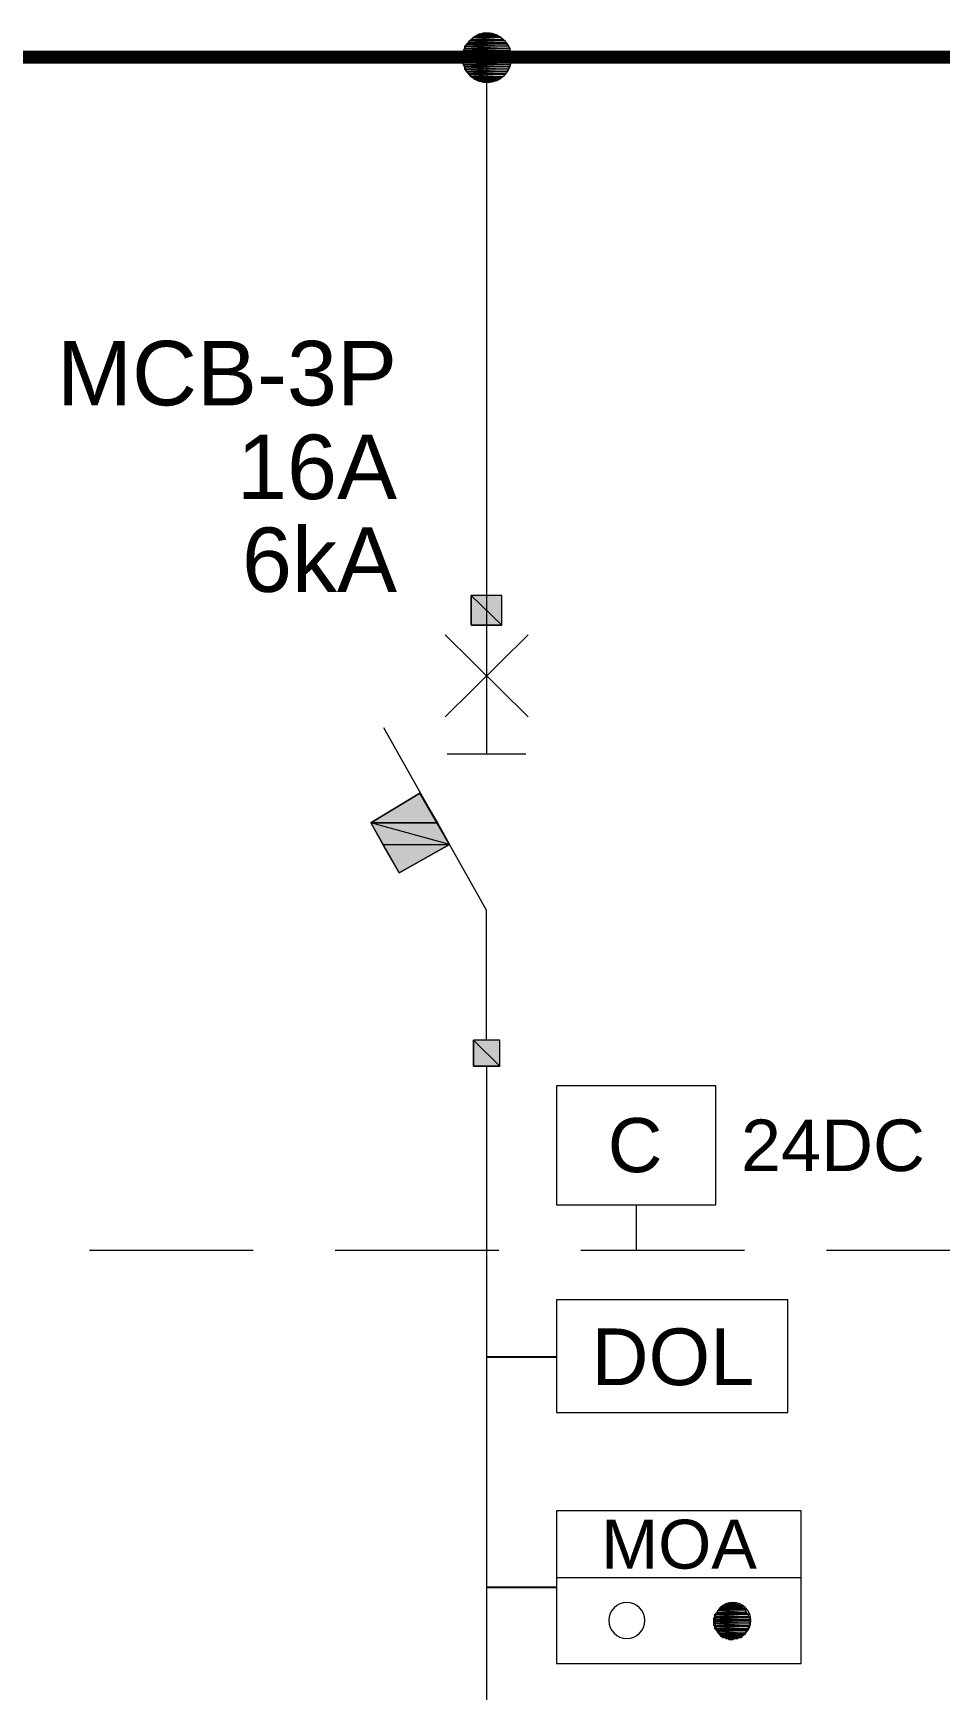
# Model space of a CAD drawing. Header units: millimetres. Extents: x -33055 to 42243, y -56860 to 24450.
# Drawn here: x -6405 to -2890, y 8545 to 14967 of the extents above; entities that cross this region are included whole.
import ezdxf
from ezdxf.enums import TextEntityAlignment as Align

# ---------------------------------------------------------------- set-up
doc = ezdxf.new("R2010")
doc.units = ezdxf.units.MM
for name, color, linetype in [('E-BUSBAR', 7, 'Continuous'), ('E-CTRL', 7, 'Continuous'), ('E-LEADER', 7, 'Continuous'), ('E-SLD', 7, 'Continuous'), ('E-TEXT', 7, 'Continuous')]:
    doc.layers.add(name, color=color, linetype=linetype)
doc.styles.add('ARIAL', font='arial.ttf')

msp = doc.modelspace()

# ---------------------------------------------------------------- hatches: boundary and pattern name
at = {"layer": 'E-SLD'}
h = msp.add_hatch(color=7, dxfattribs=at)
h.dxf.hatch_style = 1
h.paths.add_polyline_path([(-4634.5, 14967), (-4659.9, 14967), (-4621.8, 14962.8), (-4634.5, 14967)])
h.paths.add_polyline_path([(-4659.9, 14967), (-4621.8, 14962.8), (-4664.2, 14962.8), (-4659.9, 14967)])
h = msp.add_hatch(color=7, dxfattribs=at)
h.dxf.hatch_style = 1
h.paths.add_polyline_path([(-4643, 14967), (-4634.5, 14967), (-4659.9, 14967), (-4643, 14967)])
h = msp.add_hatch(color=7, dxfattribs=at)
h.dxf.hatch_style = 1
h.paths.add_polyline_path([(-4554.1, 14899.3), (-4736.1, 14899.3), (-4554.1, 14890.8), (-4554.1, 14899.3)])
h.paths.add_polyline_path([(-4736.1, 14899.3), (-4554.1, 14890.8), (-4740.4, 14890.8), (-4736.1, 14899.3)])
h = msp.add_hatch(color=7, dxfattribs=at)
h.dxf.hatch_style = 1
h.paths.add_polyline_path([(-4558.3, 14907.8), (-4731.9, 14907.8), (-4554.1, 14899.3), (-4558.3, 14907.8)])
h.paths.add_polyline_path([(-4731.9, 14907.8), (-4554.1, 14899.3), (-4736.1, 14899.3), (-4731.9, 14907.8)])
h = msp.add_hatch(color=7, dxfattribs=at)
h.dxf.hatch_style = 1
h.paths.add_polyline_path([(-4566.8, 14924.7), (-4723.4, 14924.7), (-4562.6, 14916.2), (-4566.8, 14924.7)])
h.paths.add_polyline_path([(-4723.4, 14924.7), (-4562.6, 14916.2), (-4731.9, 14916.2), (-4723.4, 14924.7)])
h = msp.add_hatch(color=7, dxfattribs=at)
h.dxf.hatch_style = 1
h.paths.add_polyline_path([(-4562.6, 14916.2), (-4731.9, 14916.2), (-4558.3, 14907.8), (-4562.6, 14916.2)])
h.paths.add_polyline_path([(-4731.9, 14916.2), (-4558.3, 14907.8), (-4731.9, 14907.8), (-4731.9, 14916.2)])
h = msp.add_hatch(color=7, dxfattribs=at)
h.dxf.hatch_style = 1
h.paths.add_polyline_path([(-4571, 14928.9), (-4719.2, 14928.9), (-4566.8, 14924.7), (-4571, 14928.9)])
h.paths.add_polyline_path([(-4719.2, 14928.9), (-4566.8, 14924.7), (-4723.4, 14924.7), (-4719.2, 14928.9)])
h = msp.add_hatch(color=7, dxfattribs=at)
h.dxf.hatch_style = 1
h.paths.add_polyline_path([(-4575.3, 14937.4), (-4715, 14937.4), (-4571, 14928.9), (-4575.3, 14937.4)])
h.paths.add_polyline_path([(-4715, 14937.4), (-4571, 14928.9), (-4719.2, 14928.9), (-4715, 14937.4)])
h = msp.add_hatch(color=7, dxfattribs=at)
h.dxf.hatch_style = 1
h.paths.add_polyline_path([(-4583.7, 14941.6), (-4706.5, 14941.6), (-4575.3, 14937.4), (-4583.7, 14941.6)])
h.paths.add_polyline_path([(-4706.5, 14941.6), (-4575.3, 14937.4), (-4715, 14937.4), (-4706.5, 14941.6)])
h = msp.add_hatch(color=7, dxfattribs=at)
h.dxf.hatch_style = 1
h.paths.add_polyline_path([(-4592.2, 14950.1), (-4698, 14950.1), (-4583.7, 14941.6), (-4592.2, 14950.1)])
h.paths.add_polyline_path([(-4698, 14950.1), (-4583.7, 14941.6), (-4706.5, 14941.6), (-4698, 14950.1)])
h = msp.add_hatch(color=7, dxfattribs=at)
h.dxf.hatch_style = 1
h.paths.add_polyline_path([(-4600.7, 14954.3), (-4693.8, 14954.3), (-4592.2, 14950.1), (-4600.7, 14954.3)])
h.paths.add_polyline_path([(-4693.8, 14954.3), (-4592.2, 14950.1), (-4698, 14950.1), (-4693.8, 14954.3)])
h = msp.add_hatch(color=7, dxfattribs=at)
h.dxf.hatch_style = 1
h.paths.add_polyline_path([(-4604.9, 14958.6), (-4685.3, 14958.6), (-4600.7, 14954.3), (-4604.9, 14958.6)])
h.paths.add_polyline_path([(-4685.3, 14958.6), (-4600.7, 14954.3), (-4693.8, 14954.3), (-4685.3, 14958.6)])
h = msp.add_hatch(color=7, dxfattribs=at)
h.dxf.hatch_style = 1
h.paths.add_polyline_path([(-4617.6, 14962.8), (-4676.9, 14962.8), (-4604.9, 14958.6), (-4617.6, 14962.8)])
h.paths.add_polyline_path([(-4676.9, 14962.8), (-4604.9, 14958.6), (-4685.3, 14958.6), (-4676.9, 14962.8)])
h = msp.add_hatch(color=7, dxfattribs=at)
h.dxf.hatch_style = 1
h.paths.add_polyline_path([(-4621.8, 14962.8), (-4664.2, 14962.8), (-4617.6, 14962.8), (-4621.8, 14962.8)])
h.paths.add_polyline_path([(-4664.2, 14962.8), (-4617.6, 14962.8), (-4676.9, 14962.8), (-4664.2, 14962.8)])
h = msp.add_hatch(color=7, dxfattribs=at)
h.dxf.hatch_style = 1
h.paths.add_polyline_path([(-4554.1, 14890.8), (-4740.4, 14890.8), (-4549.9, 14882.4), (-4554.1, 14890.8)])
h.paths.add_polyline_path([(-4740.4, 14890.8), (-4549.9, 14882.4), (-4740.4, 14882.4), (-4740.4, 14890.8)])
h = msp.add_hatch(color=7, dxfattribs=at)
h.dxf.hatch_style = 1
h.paths.add_polyline_path([(-4549.9, 14882.4), (-4740.4, 14882.4), (-4549.9, 14869.7), (-4549.9, 14882.4)])
h.paths.add_polyline_path([(-4740.4, 14882.4), (-4549.9, 14869.7), (-4740.4, 14869.7), (-4740.4, 14882.4)])
h = msp.add_hatch(color=7, dxfattribs=at)
h.dxf.hatch_style = 1
h.paths.add_polyline_path([(-4549.9, 14869.7), (-4740.4, 14869.7), (-4549.9, 14861.2), (-4549.9, 14869.7)])
h.paths.add_polyline_path([(-4740.4, 14869.7), (-4549.9, 14861.2), (-4740.4, 14861.2), (-4740.4, 14869.7)])
h = msp.add_hatch(color=7, dxfattribs=at)
h.dxf.hatch_style = 1
h.paths.add_polyline_path([(-4549.9, 14861.2), (-4740.4, 14861.2), (-4554.1, 14852.7), (-4549.9, 14861.2)])
h.paths.add_polyline_path([(-4740.4, 14861.2), (-4554.1, 14852.7), (-4740.4, 14852.7), (-4740.4, 14861.2)])
h = msp.add_hatch(color=7, dxfattribs=at)
h.dxf.hatch_style = 1
h.paths.add_polyline_path([(-4554.1, 14852.7), (-4740.4, 14852.7), (-4554.1, 14844.3), (-4554.1, 14852.7)])
h.paths.add_polyline_path([(-4740.4, 14852.7), (-4554.1, 14844.3), (-4736.1, 14844.3), (-4740.4, 14852.7)])
h = msp.add_hatch(color=7, dxfattribs=at)
h.dxf.hatch_style = 1
h.paths.add_polyline_path([(-4554.1, 14844.3), (-4736.1, 14844.3), (-4558.3, 14835.8), (-4554.1, 14844.3)])
h.paths.add_polyline_path([(-4736.1, 14844.3), (-4558.3, 14835.8), (-4731.9, 14835.8), (-4736.1, 14844.3)])
h = msp.add_hatch(color=7, dxfattribs=at)
h.dxf.hatch_style = 1
h.paths.add_polyline_path([(-4558.3, 14835.8), (-4731.9, 14835.8), (-4562.6, 14827.3), (-4558.3, 14835.8)])
h.paths.add_polyline_path([(-4731.9, 14835.8), (-4562.6, 14827.3), (-4731.9, 14827.3), (-4731.9, 14835.8)])
h = msp.add_hatch(color=7, dxfattribs=at)
h.dxf.hatch_style = 1
h.paths.add_polyline_path([(-4562.6, 14827.3), (-4731.9, 14827.3), (-4566.8, 14818.9), (-4562.6, 14827.3)])
h.paths.add_polyline_path([(-4731.9, 14827.3), (-4566.8, 14818.9), (-4723.4, 14818.9), (-4731.9, 14827.3)])
h = msp.add_hatch(color=7, dxfattribs=at)
h.dxf.hatch_style = 1
h.paths.add_polyline_path([(-4566.8, 14818.9), (-4723.4, 14818.9), (-4571, 14810.4), (-4566.8, 14818.9)])
h.paths.add_polyline_path([(-4723.4, 14818.9), (-4571, 14810.4), (-4719.2, 14810.4), (-4723.4, 14818.9)])
h = msp.add_hatch(color=7, dxfattribs=at)
h.dxf.hatch_style = 1
h.paths.add_polyline_path([(-4571, 14810.4), (-4719.2, 14810.4), (-4575.3, 14806.2), (-4571, 14810.4)])
h.paths.add_polyline_path([(-4719.2, 14810.4), (-4575.3, 14806.2), (-4715, 14806.2), (-4719.2, 14810.4)])
h = msp.add_hatch(color=7, dxfattribs=at)
h.dxf.hatch_style = 1
h.paths.add_polyline_path([(-4575.3, 14806.2), (-4715, 14806.2), (-4583.7, 14797.7), (-4575.3, 14806.2)])
h.paths.add_polyline_path([(-4715, 14806.2), (-4583.7, 14797.7), (-4706.5, 14797.7), (-4715, 14806.2)])
h = msp.add_hatch(color=7, dxfattribs=at)
h.dxf.hatch_style = 1
h.paths.add_polyline_path([(-4583.7, 14797.7), (-4706.5, 14797.7), (-4592.2, 14793.5), (-4583.7, 14797.7)])
h.paths.add_polyline_path([(-4706.5, 14797.7), (-4592.2, 14793.5), (-4698, 14793.5), (-4706.5, 14797.7)])
h = msp.add_hatch(color=7, dxfattribs=at)
h.dxf.hatch_style = 1
h.paths.add_polyline_path([(-4592.2, 14793.5), (-4698, 14793.5), (-4600.7, 14789.2), (-4592.2, 14793.5)])
h.paths.add_polyline_path([(-4698, 14793.5), (-4600.7, 14789.2), (-4693.8, 14789.2), (-4698, 14793.5)])
h = msp.add_hatch(color=7, dxfattribs=at)
h.dxf.hatch_style = 1
h.paths.add_polyline_path([(-4600.7, 14789.2), (-4693.8, 14789.2), (-4604.9, 14785), (-4600.7, 14789.2)])
h.paths.add_polyline_path([(-4693.8, 14789.2), (-4604.9, 14785), (-4685.3, 14785), (-4693.8, 14789.2)])
h = msp.add_hatch(color=7, dxfattribs=at)
h.dxf.hatch_style = 1
h.paths.add_polyline_path([(-4604.9, 14785), (-4685.3, 14785), (-4617.6, 14780.8), (-4604.9, 14785)])
h.paths.add_polyline_path([(-4685.3, 14785), (-4617.6, 14780.8), (-4676.9, 14780.8), (-4685.3, 14785)])
h = msp.add_hatch(color=7, dxfattribs=at)
h.dxf.hatch_style = 1
h.paths.add_polyline_path([(-4617.6, 14780.8), (-4676.9, 14780.8), (-4621.8, 14780.8), (-4617.6, 14780.8)])
h.paths.add_polyline_path([(-4676.9, 14780.8), (-4621.8, 14780.8), (-4664.2, 14780.8), (-4676.9, 14780.8)])
h = msp.add_hatch(color=7, dxfattribs=at)
h.dxf.hatch_style = 1
h.paths.add_polyline_path([(-4664.2, 14780.8), (-4659.9, 14776.5), (-4634.5, 14776.5), (-4664.2, 14780.8)])
h.paths.add_polyline_path([(-4659.9, 14776.5), (-4634.5, 14776.5), (-4643, 14776.5), (-4659.9, 14776.5)])
h = msp.add_hatch(color=7, dxfattribs=at)
h.dxf.hatch_style = 1
h.paths.add_polyline_path([(-4664.2, 14780.8), (-4621.8, 14780.8), (-4634.5, 14776.5), (-4664.2, 14780.8)])
h = msp.add_hatch(color=7, dxfattribs=at)
h.dxf.hatch_style = 1
h.paths.add_polyline_path([(-4588, 12786.9), (-4706.5, 12786.9), (-4588, 12672.6), (-4588, 12786.9)])
h.paths.add_polyline_path([(-4706.5, 12786.9), (-4588, 12672.6), (-4706.5, 12672.6), (-4706.5, 12786.9)])
h = msp.add_hatch(color=7, dxfattribs=at)
h.dxf.hatch_style = 1
h.paths.add_polyline_path([(-4905.5, 12020.6), (-4837.7, 11906.3), (-5096, 11906.3), (-4905.5, 12020.6)])
h = msp.add_hatch(color=7, dxfattribs=at)
h.dxf.hatch_style = 1
h.paths.add_polyline_path([(-5096, 11906.3), (-5049.4, 11821.7), (-4791.2, 11821.7), (-5096, 11906.3)])
h.paths.add_polyline_path([(-5049.4, 11821.7), (-4791.2, 11821.7), (-4985.9, 11711.6), (-5049.4, 11821.7)])
h = msp.add_hatch(color=7, dxfattribs=at)
h.dxf.hatch_style = 1
h.paths.add_polyline_path([(-5096, 11906.3), (-4837.7, 11906.3), (-4791.2, 11821.7), (-5096, 11906.3)])
h = msp.add_hatch(color=7, dxfattribs=at)
h.dxf.hatch_style = 1
h.paths.add_polyline_path([(-4596.4, 11063.9), (-4698, 11063.9), (-4596.4, 10962.3), (-4596.4, 11063.9)])
h.paths.add_polyline_path([(-4698, 11063.9), (-4596.4, 10962.3), (-4698, 10962.3), (-4698, 11063.9)])
h = msp.add_hatch(color=7, dxfattribs=at)
h.dxf.hatch_style = 1
h.paths.add_polyline_path([(-3652.4, 8862.6), (-3741.3, 8862.6), (-3643.9, 8858.3), (-3652.4, 8862.6)])
h.paths.add_polyline_path([(-3741.3, 8862.6), (-3643.9, 8858.3), (-3745.5, 8858.3), (-3741.3, 8862.6)])
h = msp.add_hatch(color=7, dxfattribs=at)
h.dxf.hatch_style = 1
h.paths.add_polyline_path([(-3656.6, 8866.8), (-3737.1, 8866.8), (-3652.4, 8862.6), (-3656.6, 8866.8)])
h.paths.add_polyline_path([(-3737.1, 8866.8), (-3652.4, 8862.6), (-3741.3, 8862.6), (-3737.1, 8866.8)])
h = msp.add_hatch(color=7, dxfattribs=at)
h.dxf.hatch_style = 1
h.paths.add_polyline_path([(-3660.9, 8871), (-3732.8, 8871), (-3656.6, 8866.8), (-3660.9, 8871)])
h.paths.add_polyline_path([(-3732.8, 8871), (-3656.6, 8866.8), (-3737.1, 8866.8), (-3732.8, 8871)])
h = msp.add_hatch(color=7, dxfattribs=at)
h.dxf.hatch_style = 1
h.paths.add_polyline_path([(-3669.3, 8875.3), (-3724.4, 8875.3), (-3660.9, 8871), (-3669.3, 8875.3)])
h.paths.add_polyline_path([(-3724.4, 8875.3), (-3660.9, 8871), (-3732.8, 8871), (-3724.4, 8875.3)])
h = msp.add_hatch(color=7, dxfattribs=at)
h.dxf.hatch_style = 1
h.paths.add_polyline_path([(-3673.6, 8875.3), (-3720.1, 8875.3), (-3669.3, 8875.3), (-3673.6, 8875.3)])
h.paths.add_polyline_path([(-3720.1, 8875.3), (-3669.3, 8875.3), (-3724.4, 8875.3), (-3720.1, 8875.3)])
h = msp.add_hatch(color=7, dxfattribs=at)
h.dxf.hatch_style = 1
h.paths.add_polyline_path([(-3682, 8879.5), (-3711.7, 8879.5), (-3673.6, 8875.3), (-3682, 8879.5)])
h.paths.add_polyline_path([(-3711.7, 8879.5), (-3673.6, 8875.3), (-3720.1, 8875.3), (-3711.7, 8879.5)])
h = msp.add_hatch(color=7, dxfattribs=at)
h.dxf.hatch_style = 1
h.paths.add_polyline_path([(-3690.5, 8879.5), (-3707.4, 8879.5), (-3682, 8879.5), (-3690.5, 8879.5)])
h.paths.add_polyline_path([(-3707.4, 8879.5), (-3682, 8879.5), (-3711.7, 8879.5), (-3707.4, 8879.5)])
h = msp.add_hatch(color=7, dxfattribs=at)
h.dxf.hatch_style = 1
h.paths.add_polyline_path([(-3694.7, 8879.5), (-3690.5, 8879.5), (-3707.4, 8879.5), (-3694.7, 8879.5)])
h = msp.add_hatch(color=7, dxfattribs=at)
h.dxf.hatch_style = 1
h.paths.add_polyline_path([(-3631.2, 8828.7), (-3762.5, 8828.7), (-3627, 8824.5), (-3631.2, 8828.7)])
h.paths.add_polyline_path([(-3762.5, 8828.7), (-3627, 8824.5), (-3766.7, 8824.5), (-3762.5, 8828.7)])
h = msp.add_hatch(color=7, dxfattribs=at)
h.dxf.hatch_style = 1
h.paths.add_polyline_path([(-3627, 8824.5), (-3766.7, 8824.5), (-3627, 8816), (-3627, 8824.5)])
h.paths.add_polyline_path([(-3766.7, 8824.5), (-3627, 8816), (-3766.7, 8816), (-3766.7, 8824.5)])
h = msp.add_hatch(color=7, dxfattribs=at)
h.dxf.hatch_style = 1
h.paths.add_polyline_path([(-3627, 8816), (-3766.7, 8816), (-3627, 8811.8), (-3627, 8816)])
h.paths.add_polyline_path([(-3766.7, 8816), (-3627, 8811.8), (-3766.7, 8811.8), (-3766.7, 8816)])
h = msp.add_hatch(color=7, dxfattribs=at)
h.dxf.hatch_style = 1
h.paths.add_polyline_path([(-3627, 8811.8), (-3766.7, 8811.8), (-3627, 8803.3), (-3627, 8811.8)])
h.paths.add_polyline_path([(-3766.7, 8811.8), (-3627, 8803.3), (-3766.7, 8803.3), (-3766.7, 8811.8)])
h = msp.add_hatch(color=7, dxfattribs=at)
h.dxf.hatch_style = 1
h.paths.add_polyline_path([(-3627, 8803.3), (-3766.7, 8803.3), (-3627, 8794.8), (-3627, 8803.3)])
h.paths.add_polyline_path([(-3766.7, 8803.3), (-3627, 8794.8), (-3766.7, 8794.8), (-3766.7, 8803.3)])
h = msp.add_hatch(color=7, dxfattribs=at)
h.dxf.hatch_style = 1
h.paths.add_polyline_path([(-3635.5, 8841.4), (-3758.2, 8841.4), (-3631.2, 8837.2), (-3635.5, 8841.4)])
h.paths.add_polyline_path([(-3758.2, 8841.4), (-3631.2, 8837.2), (-3762.5, 8837.2), (-3758.2, 8841.4)])
h = msp.add_hatch(color=7, dxfattribs=at)
h.dxf.hatch_style = 1
h.paths.add_polyline_path([(-3631.2, 8837.2), (-3762.5, 8837.2), (-3631.2, 8828.7), (-3631.2, 8837.2)])
h.paths.add_polyline_path([(-3762.5, 8837.2), (-3631.2, 8828.7), (-3762.5, 8828.7), (-3762.5, 8837.2)])
h = msp.add_hatch(color=7, dxfattribs=at)
h.dxf.hatch_style = 1
h.paths.add_polyline_path([(-3639.7, 8845.6), (-3754, 8845.6), (-3635.5, 8841.4), (-3639.7, 8845.6)])
h.paths.add_polyline_path([(-3754, 8845.6), (-3635.5, 8841.4), (-3758.2, 8841.4), (-3754, 8845.6)])
h = msp.add_hatch(color=7, dxfattribs=at)
h.dxf.hatch_style = 1
h.paths.add_polyline_path([(-3643.9, 8854.1), (-3749.8, 8854.1), (-3639.7, 8845.6), (-3643.9, 8854.1)])
h.paths.add_polyline_path([(-3749.8, 8854.1), (-3639.7, 8845.6), (-3754, 8845.6), (-3749.8, 8854.1)])
h = msp.add_hatch(color=7, dxfattribs=at)
h.dxf.hatch_style = 1
h.paths.add_polyline_path([(-3643.9, 8858.3), (-3745.5, 8858.3), (-3643.9, 8854.1), (-3643.9, 8858.3)])
h.paths.add_polyline_path([(-3745.5, 8858.3), (-3643.9, 8854.1), (-3749.8, 8854.1), (-3745.5, 8858.3)])
h = msp.add_hatch(color=7, dxfattribs=at)
h.dxf.hatch_style = 1
h.paths.add_polyline_path([(-3627, 8794.8), (-3766.7, 8794.8), (-3631.2, 8790.6), (-3627, 8794.8)])
h.paths.add_polyline_path([(-3766.7, 8794.8), (-3631.2, 8790.6), (-3762.5, 8790.6), (-3766.7, 8794.8)])
h = msp.add_hatch(color=7, dxfattribs=at)
h.dxf.hatch_style = 1
h.paths.add_polyline_path([(-3631.2, 8790.6), (-3762.5, 8790.6), (-3631.2, 8782.1), (-3631.2, 8790.6)])
h.paths.add_polyline_path([(-3762.5, 8790.6), (-3631.2, 8782.1), (-3762.5, 8782.1), (-3762.5, 8790.6)])
h = msp.add_hatch(color=7, dxfattribs=at)
h.dxf.hatch_style = 1
h.paths.add_polyline_path([(-3631.2, 8782.1), (-3762.5, 8782.1), (-3635.5, 8777.9), (-3631.2, 8782.1)])
h.paths.add_polyline_path([(-3762.5, 8782.1), (-3635.5, 8777.9), (-3758.2, 8777.9), (-3762.5, 8782.1)])
h = msp.add_hatch(color=7, dxfattribs=at)
h.dxf.hatch_style = 1
h.paths.add_polyline_path([(-3635.5, 8777.9), (-3758.2, 8777.9), (-3639.7, 8773.7), (-3635.5, 8777.9)])
h.paths.add_polyline_path([(-3758.2, 8777.9), (-3639.7, 8773.7), (-3754, 8773.7), (-3758.2, 8777.9)])
h = msp.add_hatch(color=7, dxfattribs=at)
h.dxf.hatch_style = 1
h.paths.add_polyline_path([(-3639.7, 8773.7), (-3754, 8773.7), (-3643.9, 8765.2), (-3639.7, 8773.7)])
h.paths.add_polyline_path([(-3754, 8773.7), (-3643.9, 8765.2), (-3749.8, 8765.2), (-3754, 8773.7)])
h = msp.add_hatch(color=7, dxfattribs=at)
h.dxf.hatch_style = 1
h.paths.add_polyline_path([(-3643.9, 8765.2), (-3749.8, 8765.2), (-3643.9, 8761), (-3643.9, 8765.2)])
h.paths.add_polyline_path([(-3749.8, 8765.2), (-3643.9, 8761), (-3745.5, 8761), (-3749.8, 8765.2)])
h = msp.add_hatch(color=7, dxfattribs=at)
h.dxf.hatch_style = 1
h.paths.add_polyline_path([(-3643.9, 8761), (-3745.5, 8761), (-3652.4, 8756.7), (-3643.9, 8761)])
h.paths.add_polyline_path([(-3745.5, 8761), (-3652.4, 8756.7), (-3741.3, 8756.7), (-3745.5, 8761)])
h = msp.add_hatch(color=7, dxfattribs=at)
h.dxf.hatch_style = 1
h.paths.add_polyline_path([(-3652.4, 8756.7), (-3741.3, 8756.7), (-3656.6, 8752.5), (-3652.4, 8756.7)])
h.paths.add_polyline_path([(-3741.3, 8756.7), (-3656.6, 8752.5), (-3737.1, 8752.5), (-3741.3, 8756.7)])
h = msp.add_hatch(color=7, dxfattribs=at)
h.dxf.hatch_style = 1
h.paths.add_polyline_path([(-3656.6, 8752.5), (-3737.1, 8752.5), (-3660.9, 8748.3), (-3656.6, 8752.5)])
h.paths.add_polyline_path([(-3737.1, 8752.5), (-3660.9, 8748.3), (-3732.8, 8748.3), (-3737.1, 8752.5)])
h = msp.add_hatch(color=7, dxfattribs=at)
h.dxf.hatch_style = 1
h.paths.add_polyline_path([(-3660.9, 8748.3), (-3732.8, 8748.3), (-3669.3, 8748.3), (-3660.9, 8748.3)])
h.paths.add_polyline_path([(-3732.8, 8748.3), (-3669.3, 8748.3), (-3724.4, 8748.3), (-3732.8, 8748.3)])
h = msp.add_hatch(color=7, dxfattribs=at)
h.dxf.hatch_style = 1
h.paths.add_polyline_path([(-3669.3, 8748.3), (-3724.4, 8748.3), (-3673.6, 8744), (-3669.3, 8748.3)])
h.paths.add_polyline_path([(-3724.4, 8748.3), (-3673.6, 8744), (-3720.1, 8744), (-3724.4, 8748.3)])
h = msp.add_hatch(color=7, dxfattribs=at)
h.dxf.hatch_style = 1
h.paths.add_polyline_path([(-3673.6, 8744), (-3720.1, 8744), (-3682, 8744), (-3673.6, 8744)])
h.paths.add_polyline_path([(-3720.1, 8744), (-3682, 8744), (-3711.7, 8744), (-3720.1, 8744)])
h = msp.add_hatch(color=7, dxfattribs=at)
h.dxf.hatch_style = 1
h.paths.add_polyline_path([(-3711.7, 8744), (-3707.4, 8739.8), (-3690.5, 8739.8), (-3711.7, 8744)])
h.paths.add_polyline_path([(-3707.4, 8739.8), (-3690.5, 8739.8), (-3694.7, 8739.8), (-3707.4, 8739.8)])
h = msp.add_hatch(color=7, dxfattribs=at)
h.dxf.hatch_style = 1
h.paths.add_polyline_path([(-3711.7, 8744), (-3682, 8744), (-3690.5, 8739.8), (-3711.7, 8744)])

# ---------------------------------------------------------------- linework, layer by layer
at = {"layer": 'E-BUSBAR', "const_width": 50}
msp.add_lwpolyline([(-25283, 14874), (35929, 14874)], dxfattribs=at)
at = {"layer": 'E-CTRL', "color": 7, "lineweight": 0}
for p, q in [((-6187, 10250), (-5552, 10250)), ((-5234.5, 10250), (-4599.5, 10250)), ((-4282, 10250), (-3647, 10250)), ((-3329.5, 10250), (-2694.5, 10250))]:
    msp.add_line(p, q, dxfattribs=at)
at = {"layer": 'E-LEADER', "color": 253, "lineweight": 25, "true_color": 0x999999}
for p, q in [((-4647.2, 9836.2), (-4376.3, 9836.2)), ((-4647.2, 8943), (-4376.3, 8943))]:
    msp.add_line(p, q, dxfattribs=at)
at = {"layer": 'E-SLD', "color": 7, "lineweight": 0}
for p, q in [((-4647.2, 14873.9), (-4647.2, 12173)), ((-4808.1, 12634.5), (-4486.4, 12317)), ((-4486.4, 12634.5), (-4808.1, 12317)), ((-4799.6, 12173), (-4494.8, 12173)), ((-4647.2, 10962.3), (-4647.2, 8214.9)), ((-4067.3, 10424.7), (-4067.3, 10251.1)), ((-4376.3, 8981.1), (-3428, 8981.1))]:
    msp.add_line(p, q, dxfattribs=at)
for points in [[(-4549.9, 14871.8), (-4551.8, 14891), (-4557.3, 14908.9), (-4566.1, 14925), (-4577.8, 14939.1), (-4591.9, 14950.8), (-4608, 14959.5), (-4625.9, 14965.1), (-4645.1, 14967), (-4664.3, 14965.1), (-4682.2, 14959.5), (-4698.4, 14950.8), (-4712.5, 14939.1), (-4724.1, 14925), (-4732.9, 14908.9), (-4738.4, 14891), (-4740.4, 14871.8), (-4738.4, 14852.6), (-4732.9, 14834.7), (-4724.1, 14818.5), (-4712.5, 14804.4), (-4698.4, 14792.8), (-4682.2, 14784), (-4664.3, 14778.5), (-4645.1, 14776.5), (-4625.9, 14778.5), (-4608, 14784), (-4591.9, 14792.8), (-4577.8, 14804.4), (-4566.1, 14818.5), (-4557.3, 14834.7), (-4551.8, 14852.6), (-4549.9, 14871.8)], [(-4659.9, 14967), (-4621.8, 14962.8), (-4664.2, 14962.8), (-4659.9, 14967)], [(-4643, 14967), (-4634.5, 14967), (-4659.9, 14967), (-4643, 14967)], [(-4634.5, 14967), (-4659.9, 14967), (-4621.8, 14962.8), (-4634.5, 14967)], [(-4736.1, 14899.3), (-4554.1, 14890.8), (-4740.4, 14890.8), (-4736.1, 14899.3)], [(-4731.9, 14907.8), (-4554.1, 14899.3), (-4736.1, 14899.3), (-4731.9, 14907.8)], [(-4554.1, 14899.3), (-4736.1, 14899.3), (-4554.1, 14890.8), (-4554.1, 14899.3)], [(-4723.4, 14924.7), (-4562.6, 14916.2), (-4731.9, 14916.2), (-4723.4, 14924.7)], [(-4562.6, 14916.2), (-4731.9, 14916.2), (-4558.3, 14907.8), (-4562.6, 14916.2)], [(-4731.9, 14916.2), (-4558.3, 14907.8), (-4731.9, 14907.8), (-4731.9, 14916.2)], [(-4558.3, 14907.8), (-4731.9, 14907.8), (-4554.1, 14899.3), (-4558.3, 14907.8)], [(-4719.2, 14928.9), (-4566.8, 14924.7), (-4723.4, 14924.7), (-4719.2, 14928.9)], [(-4566.8, 14924.7), (-4723.4, 14924.7), (-4562.6, 14916.2), (-4566.8, 14924.7)], [(-4715, 14937.4), (-4571, 14928.9), (-4719.2, 14928.9), (-4715, 14937.4)], [(-4571, 14928.9), (-4719.2, 14928.9), (-4566.8, 14924.7), (-4571, 14928.9)], [(-4706.5, 14941.6), (-4575.3, 14937.4), (-4715, 14937.4), (-4706.5, 14941.6)], [(-4575.3, 14937.4), (-4715, 14937.4), (-4571, 14928.9), (-4575.3, 14937.4)], [(-4698, 14950.1), (-4583.7, 14941.6), (-4706.5, 14941.6), (-4698, 14950.1)], [(-4583.7, 14941.6), (-4706.5, 14941.6), (-4575.3, 14937.4), (-4583.7, 14941.6)], [(-4693.8, 14954.3), (-4592.2, 14950.1), (-4698, 14950.1), (-4693.8, 14954.3)], [(-4592.2, 14950.1), (-4698, 14950.1), (-4583.7, 14941.6), (-4592.2, 14950.1)], [(-4685.3, 14958.6), (-4600.7, 14954.3), (-4693.8, 14954.3), (-4685.3, 14958.6)], [(-4600.7, 14954.3), (-4693.8, 14954.3), (-4592.2, 14950.1), (-4600.7, 14954.3)], [(-4676.9, 14962.8), (-4604.9, 14958.6), (-4685.3, 14958.6), (-4676.9, 14962.8)], [(-4604.9, 14958.6), (-4685.3, 14958.6), (-4600.7, 14954.3), (-4604.9, 14958.6)], [(-4664.2, 14962.8), (-4617.6, 14962.8), (-4676.9, 14962.8), (-4664.2, 14962.8)], [(-4617.6, 14962.8), (-4676.9, 14962.8), (-4604.9, 14958.6), (-4617.6, 14962.8)], [(-4621.8, 14962.8), (-4664.2, 14962.8), (-4617.6, 14962.8), (-4621.8, 14962.8)], [(-4554.1, 14890.8), (-4740.4, 14890.8), (-4549.9, 14882.4), (-4554.1, 14890.8)], [(-4740.4, 14890.8), (-4549.9, 14882.4), (-4740.4, 14882.4), (-4740.4, 14890.8)], [(-4549.9, 14882.4), (-4740.4, 14882.4), (-4549.9, 14869.7), (-4549.9, 14882.4)], [(-4740.4, 14882.4), (-4549.9, 14869.7), (-4740.4, 14869.7), (-4740.4, 14882.4)], [(-4549.9, 14869.7), (-4740.4, 14869.7), (-4549.9, 14861.2), (-4549.9, 14869.7)], [(-4740.4, 14869.7), (-4549.9, 14861.2), (-4740.4, 14861.2), (-4740.4, 14869.7)], [(-4549.9, 14861.2), (-4740.4, 14861.2), (-4554.1, 14852.7), (-4549.9, 14861.2)], [(-4740.4, 14861.2), (-4554.1, 14852.7), (-4740.4, 14852.7), (-4740.4, 14861.2)], [(-4554.1, 14852.7), (-4740.4, 14852.7), (-4554.1, 14844.3), (-4554.1, 14852.7)], [(-4740.4, 14852.7), (-4554.1, 14844.3), (-4736.1, 14844.3), (-4740.4, 14852.7)], [(-4554.1, 14844.3), (-4736.1, 14844.3), (-4558.3, 14835.8), (-4554.1, 14844.3)], [(-4736.1, 14844.3), (-4558.3, 14835.8), (-4731.9, 14835.8), (-4736.1, 14844.3)], [(-4558.3, 14835.8), (-4731.9, 14835.8), (-4562.6, 14827.3), (-4558.3, 14835.8)], [(-4731.9, 14835.8), (-4562.6, 14827.3), (-4731.9, 14827.3), (-4731.9, 14835.8)], [(-4562.6, 14827.3), (-4731.9, 14827.3), (-4566.8, 14818.9), (-4562.6, 14827.3)], [(-4731.9, 14827.3), (-4566.8, 14818.9), (-4723.4, 14818.9), (-4731.9, 14827.3)], [(-4566.8, 14818.9), (-4723.4, 14818.9), (-4571, 14810.4), (-4566.8, 14818.9)], [(-4723.4, 14818.9), (-4571, 14810.4), (-4719.2, 14810.4), (-4723.4, 14818.9)], [(-4571, 14810.4), (-4719.2, 14810.4), (-4575.3, 14806.2), (-4571, 14810.4)], [(-4719.2, 14810.4), (-4575.3, 14806.2), (-4715, 14806.2), (-4719.2, 14810.4)], [(-4575.3, 14806.2), (-4715, 14806.2), (-4583.7, 14797.7), (-4575.3, 14806.2)], [(-4715, 14806.2), (-4583.7, 14797.7), (-4706.5, 14797.7), (-4715, 14806.2)], [(-4583.7, 14797.7), (-4706.5, 14797.7), (-4592.2, 14793.5), (-4583.7, 14797.7)], [(-4706.5, 14797.7), (-4592.2, 14793.5), (-4698, 14793.5), (-4706.5, 14797.7)], [(-4592.2, 14793.5), (-4698, 14793.5), (-4600.7, 14789.2), (-4592.2, 14793.5)], [(-4698, 14793.5), (-4600.7, 14789.2), (-4693.8, 14789.2), (-4698, 14793.5)], [(-4600.7, 14789.2), (-4693.8, 14789.2), (-4604.9, 14785), (-4600.7, 14789.2)], [(-4693.8, 14789.2), (-4604.9, 14785), (-4685.3, 14785), (-4693.8, 14789.2)], [(-4604.9, 14785), (-4685.3, 14785), (-4617.6, 14780.8), (-4604.9, 14785)], [(-4685.3, 14785), (-4617.6, 14780.8), (-4676.9, 14780.8), (-4685.3, 14785)], [(-4617.6, 14780.8), (-4676.9, 14780.8), (-4621.8, 14780.8), (-4617.6, 14780.8)], [(-4676.9, 14780.8), (-4621.8, 14780.8), (-4664.2, 14780.8), (-4676.9, 14780.8)], [(-4664.2, 14780.8), (-4659.9, 14776.5), (-4634.5, 14776.5), (-4664.2, 14780.8)], [(-4664.2, 14780.8), (-4621.8, 14780.8), (-4634.5, 14776.5), (-4664.2, 14780.8)], [(-4659.9, 14776.5), (-4634.5, 14776.5), (-4643, 14776.5), (-4659.9, 14776.5)], [(-4706.5, 12786.9), (-4706.5, 12672.6), (-4588, 12672.6), (-4588, 12786.9), (-4706.5, 12786.9)], [(-4706.5, 12786.9), (-4706.5, 12672.6), (-4588, 12672.6), (-4588, 12786.9), (-4706.5, 12786.9)], [(-4588, 12786.9), (-4706.5, 12786.9), (-4588, 12672.6), (-4588, 12786.9)], [(-4706.5, 12786.9), (-4588, 12672.6), (-4706.5, 12672.6), (-4706.5, 12786.9)], [(-4647.2, 11063.9), (-4647.2, 11567.7), (-5045.2, 12274.6)], [(-4985.9, 11711.6), (-4791.2, 11821.7), (-4905.5, 12020.6), (-5096, 11906.3), (-4985.9, 11711.6)], [(-4905.5, 12020.6), (-4837.7, 11906.3), (-5096, 11906.3), (-4905.5, 12020.6)], [(-5096, 11906.3), (-5049.4, 11821.7), (-4791.2, 11821.7), (-5096, 11906.3)], [(-5096, 11906.3), (-4837.7, 11906.3), (-4791.2, 11821.7), (-5096, 11906.3)], [(-5049.4, 11821.7), (-4791.2, 11821.7), (-4985.9, 11711.6), (-5049.4, 11821.7)], [(-4698, 11063.9), (-4698, 10962.3), (-4596.4, 10962.3), (-4596.4, 11063.9), (-4698, 11063.9)], [(-4596.4, 11063.9), (-4698, 11063.9), (-4596.4, 10962.3), (-4596.4, 11063.9)], [(-4698, 11063.9), (-4596.4, 10962.3), (-4698, 10962.3), (-4698, 11063.9)], [(-4376.3, 10886.1), (-4376.3, 10424.7), (-3758.2, 10424.7), (-3758.2, 10886.1), (-4376.3, 10886.1)], [(-4376.3, 10056.4), (-4376.3, 9620.3), (-3478.8, 9620.3), (-3478.8, 10056.4), (-4376.3, 10056.4)], [(-4376.3, 9239.3), (-4376.3, 8646.7), (-3428, 8646.7), (-3428, 9239.3), (-4376.3, 9239.3)], [(-4033.4, 8813.9), (-4034.8, 8828), (-4038.9, 8841.1), (-4045.3, 8852.9), (-4053.8, 8863.3), (-4064.2, 8871.8), (-4076.1, 8878.2), (-4089.2, 8882.3), (-4103.2, 8883.7), (-4117.3, 8882.3), (-4130.4, 8878.2), (-4142.3, 8871.8), (-4152.6, 8863.3), (-4161.2, 8852.9), (-4167.6, 8841.1), (-4171.7, 8828), (-4173.1, 8813.9), (-4171.7, 8799.8), (-4167.6, 8786.7), (-4161.2, 8774.8), (-4152.6, 8764.5), (-4142.3, 8756), (-4130.4, 8749.5), (-4117.3, 8745.5), (-4103.2, 8744), (-4089.2, 8745.5), (-4076.1, 8749.5), (-4064.2, 8756), (-4053.8, 8764.5), (-4045.3, 8774.8), (-4038.9, 8786.7), (-4034.8, 8799.8), (-4033.4, 8813.9)], [(-3622.8, 8813.9), (-3624.2, 8828), (-3628.2, 8841.1), (-3634.7, 8852.9), (-3643.2, 8863.3), (-3653.6, 8871.8), (-3665.4, 8878.2), (-3678.5, 8882.3), (-3692.6, 8883.7), (-3706.7, 8882.3), (-3719.8, 8878.2), (-3731.7, 8871.8), (-3742, 8863.3), (-3750.5, 8852.9), (-3757, 8841.1), (-3761, 8828), (-3762.5, 8813.9), (-3761, 8799.8), (-3757, 8786.7), (-3750.5, 8774.8), (-3742, 8764.5), (-3731.7, 8756), (-3719.8, 8749.5), (-3706.7, 8745.5), (-3692.6, 8744), (-3678.5, 8745.5), (-3665.4, 8749.5), (-3653.6, 8756), (-3643.2, 8764.5), (-3634.7, 8774.8), (-3628.2, 8786.7), (-3624.2, 8799.8), (-3622.8, 8813.9)], [(-3741.3, 8862.6), (-3643.9, 8858.3), (-3745.5, 8858.3), (-3741.3, 8862.6)], [(-3737.1, 8866.8), (-3652.4, 8862.6), (-3741.3, 8862.6), (-3737.1, 8866.8)], [(-3652.4, 8862.6), (-3741.3, 8862.6), (-3643.9, 8858.3), (-3652.4, 8862.6)], [(-3732.8, 8871), (-3656.6, 8866.8), (-3737.1, 8866.8), (-3732.8, 8871)], [(-3656.6, 8866.8), (-3737.1, 8866.8), (-3652.4, 8862.6), (-3656.6, 8866.8)], [(-3724.4, 8875.3), (-3660.9, 8871), (-3732.8, 8871), (-3724.4, 8875.3)], [(-3660.9, 8871), (-3732.8, 8871), (-3656.6, 8866.8), (-3660.9, 8871)], [(-3720.1, 8875.3), (-3669.3, 8875.3), (-3724.4, 8875.3), (-3720.1, 8875.3)], [(-3669.3, 8875.3), (-3724.4, 8875.3), (-3660.9, 8871), (-3669.3, 8875.3)], [(-3711.7, 8879.5), (-3673.6, 8875.3), (-3720.1, 8875.3), (-3711.7, 8879.5)], [(-3673.6, 8875.3), (-3720.1, 8875.3), (-3669.3, 8875.3), (-3673.6, 8875.3)], [(-3707.4, 8879.5), (-3682, 8879.5), (-3711.7, 8879.5), (-3707.4, 8879.5)], [(-3682, 8879.5), (-3711.7, 8879.5), (-3673.6, 8875.3), (-3682, 8879.5)], [(-3694.7, 8879.5), (-3690.5, 8879.5), (-3707.4, 8879.5), (-3694.7, 8879.5)], [(-3690.5, 8879.5), (-3707.4, 8879.5), (-3682, 8879.5), (-3690.5, 8879.5)], [(-3762.5, 8828.7), (-3627, 8824.5), (-3766.7, 8824.5), (-3762.5, 8828.7)], [(-3627, 8824.5), (-3766.7, 8824.5), (-3627, 8816), (-3627, 8824.5)], [(-3766.7, 8824.5), (-3627, 8816), (-3766.7, 8816), (-3766.7, 8824.5)], [(-3627, 8816), (-3766.7, 8816), (-3627, 8811.8), (-3627, 8816)], [(-3766.7, 8816), (-3627, 8811.8), (-3766.7, 8811.8), (-3766.7, 8816)], [(-3627, 8811.8), (-3766.7, 8811.8), (-3627, 8803.3), (-3627, 8811.8)], [(-3766.7, 8811.8), (-3627, 8803.3), (-3766.7, 8803.3), (-3766.7, 8811.8)], [(-3627, 8803.3), (-3766.7, 8803.3), (-3627, 8794.8), (-3627, 8803.3)], [(-3766.7, 8803.3), (-3627, 8794.8), (-3766.7, 8794.8), (-3766.7, 8803.3)], [(-3758.2, 8841.4), (-3631.2, 8837.2), (-3762.5, 8837.2), (-3758.2, 8841.4)], [(-3631.2, 8837.2), (-3762.5, 8837.2), (-3631.2, 8828.7), (-3631.2, 8837.2)], [(-3762.5, 8837.2), (-3631.2, 8828.7), (-3762.5, 8828.7), (-3762.5, 8837.2)], [(-3631.2, 8828.7), (-3762.5, 8828.7), (-3627, 8824.5), (-3631.2, 8828.7)], [(-3754, 8845.6), (-3635.5, 8841.4), (-3758.2, 8841.4), (-3754, 8845.6)], [(-3635.5, 8841.4), (-3758.2, 8841.4), (-3631.2, 8837.2), (-3635.5, 8841.4)], [(-3749.8, 8854.1), (-3639.7, 8845.6), (-3754, 8845.6), (-3749.8, 8854.1)], [(-3639.7, 8845.6), (-3754, 8845.6), (-3635.5, 8841.4), (-3639.7, 8845.6)], [(-3745.5, 8858.3), (-3643.9, 8854.1), (-3749.8, 8854.1), (-3745.5, 8858.3)], [(-3643.9, 8854.1), (-3749.8, 8854.1), (-3639.7, 8845.6), (-3643.9, 8854.1)], [(-3643.9, 8858.3), (-3745.5, 8858.3), (-3643.9, 8854.1), (-3643.9, 8858.3)], [(-3627, 8794.8), (-3766.7, 8794.8), (-3631.2, 8790.6), (-3627, 8794.8)], [(-3766.7, 8794.8), (-3631.2, 8790.6), (-3762.5, 8790.6), (-3766.7, 8794.8)], [(-3631.2, 8790.6), (-3762.5, 8790.6), (-3631.2, 8782.1), (-3631.2, 8790.6)], [(-3762.5, 8790.6), (-3631.2, 8782.1), (-3762.5, 8782.1), (-3762.5, 8790.6)], [(-3631.2, 8782.1), (-3762.5, 8782.1), (-3635.5, 8777.9), (-3631.2, 8782.1)], [(-3762.5, 8782.1), (-3635.5, 8777.9), (-3758.2, 8777.9), (-3762.5, 8782.1)], [(-3635.5, 8777.9), (-3758.2, 8777.9), (-3639.7, 8773.7), (-3635.5, 8777.9)], [(-3758.2, 8777.9), (-3639.7, 8773.7), (-3754, 8773.7), (-3758.2, 8777.9)], [(-3639.7, 8773.7), (-3754, 8773.7), (-3643.9, 8765.2), (-3639.7, 8773.7)], [(-3754, 8773.7), (-3643.9, 8765.2), (-3749.8, 8765.2), (-3754, 8773.7)], [(-3643.9, 8765.2), (-3749.8, 8765.2), (-3643.9, 8761), (-3643.9, 8765.2)], [(-3749.8, 8765.2), (-3643.9, 8761), (-3745.5, 8761), (-3749.8, 8765.2)], [(-3643.9, 8761), (-3745.5, 8761), (-3652.4, 8756.7), (-3643.9, 8761)], [(-3745.5, 8761), (-3652.4, 8756.7), (-3741.3, 8756.7), (-3745.5, 8761)], [(-3652.4, 8756.7), (-3741.3, 8756.7), (-3656.6, 8752.5), (-3652.4, 8756.7)], [(-3741.3, 8756.7), (-3656.6, 8752.5), (-3737.1, 8752.5), (-3741.3, 8756.7)], [(-3656.6, 8752.5), (-3737.1, 8752.5), (-3660.9, 8748.3), (-3656.6, 8752.5)], [(-3737.1, 8752.5), (-3660.9, 8748.3), (-3732.8, 8748.3), (-3737.1, 8752.5)], [(-3660.9, 8748.3), (-3732.8, 8748.3), (-3669.3, 8748.3), (-3660.9, 8748.3)], [(-3732.8, 8748.3), (-3669.3, 8748.3), (-3724.4, 8748.3), (-3732.8, 8748.3)], [(-3669.3, 8748.3), (-3724.4, 8748.3), (-3673.6, 8744), (-3669.3, 8748.3)], [(-3724.4, 8748.3), (-3673.6, 8744), (-3720.1, 8744), (-3724.4, 8748.3)], [(-3673.6, 8744), (-3720.1, 8744), (-3682, 8744), (-3673.6, 8744)], [(-3720.1, 8744), (-3682, 8744), (-3711.7, 8744), (-3720.1, 8744)], [(-3711.7, 8744), (-3707.4, 8739.8), (-3690.5, 8739.8), (-3711.7, 8744)], [(-3711.7, 8744), (-3682, 8744), (-3690.5, 8739.8), (-3711.7, 8744)], [(-3707.4, 8739.8), (-3690.5, 8739.8), (-3694.7, 8739.8), (-3707.4, 8739.8)]]:
    msp.add_lwpolyline(points, dxfattribs=at)
at = {"layer": 'E-SLD', "const_width": 1}
msp.add_lwpolyline([(-4648.3, 10655.7), (-4376.3, 10655.7)], dxfattribs=at)

# ---------------------------------------------------------------- texts
at = {"layer": 'E-TEXT', "color": 7, "style": 'ARIAL'}
for s, p in [('MCB-3P', (-4994.4, 13524.2)), ('16A', (-4994.4, 13160.8)), ('6kA', (-4994.4, 12801))]:
    msp.add_text(s, height=249.81, dxfattribs=at).set_placement(p, align=Align.RIGHT)
for s, height, p in [('C', 209.9, (-4177.3, 10551.7)), ('24DC', 199.8, (-3660.9, 10555.9)), ('DOL', 219.73, (-4240.8, 9726.2)), ('MOA', 189.71, (-4202.7, 9015))]:
    msp.add_text(s, height=height, dxfattribs=at).set_placement(p)

doc.saveas('drawing.dxf')
